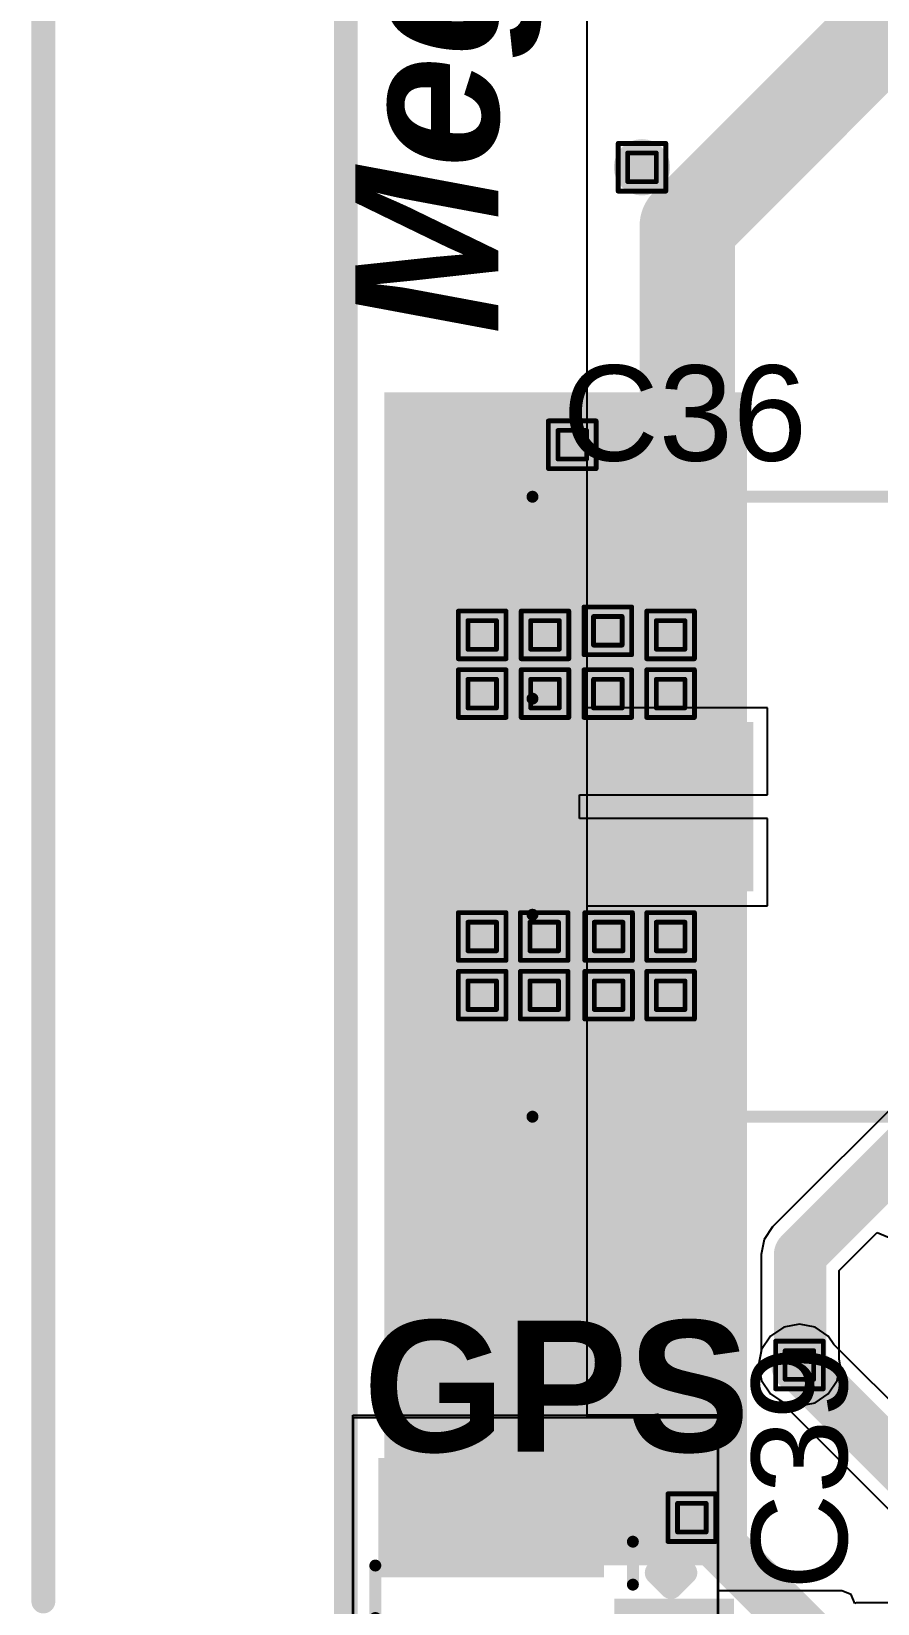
# Model space of a CAD drawing. Header units: inches. Extents: x -0.3 to 9.9, y -0.4 to 5.
# Drawn here: x -0.249 to 0.106, y 1.562 to 2.221 of the extents above; entities that cross this region are included whole.
import ezdxf

# ---------------------------------------------------------------- set-up
doc = ezdxf.new("R2010")
doc.units = ezdxf.units.IN
doc.header["$MEASUREMENT"] = 0
for name, color, linetype in [('Board Outline', 216, 'Continuous'), ('Bottom Layer', 5, 'Continuous'), ('Bottom Solder', 6, 'Continuous'), ('Dimension', 6, 'Continuous'), ('Drill Drawing', 1, 'Continuous'), ('Top Layer', 1, 'Continuous'), ('Top Overlay', 2, 'Continuous'), ('Top Paste', 8, 'Continuous'), ('Top Solder', 216, 'Continuous'), ('Via Holes', 16, 'Continuous')]:
    doc.layers.add(name, color=color, linetype=linetype)
doc.styles.add('Arial', font='', dxfattribs={"height": 0.2})
doc.styles.add('Arial_Bold', font='', dxfattribs={"height": 0.2})
doc.styles.add('Arial_Bold_Italic', font='', dxfattribs={"height": 0.2})
doc.styles.get('Arial').set_extended_font_data('Arial')
doc.styles.get('Arial_Bold').set_extended_font_data('Arial', bold=True)
doc.styles.get('Arial_Bold_Italic').set_extended_font_data('Arial', italic=True, bold=True)

# ---------------------------------------------------------------- blocks, each defined once
blk = doc.blocks.new('20SVPF120M_41')
at = {"layer": 'Top Layer'}
blk.add_hatch(color=1, dxfattribs=at).paths.add_polyline_path([(0.04134, 0.0315), (0.17913, 0.0315), (0.17913, -0.0315), (0.04134, -0.0315)])
at = {"layer": 'Top Paste'}
blk.add_hatch(color=8, dxfattribs=at).paths.add_polyline_path([(0.04134, 0.0315), (0.17913, 0.0315), (0.17913, -0.0315), (0.04134, -0.0315)])
at = {"layer": 'Top Solder'}
blk.add_hatch(color=216, dxfattribs=at).paths.add_polyline_path([(0.03734, 0.0355), (0.18313, 0.0355), (0.18313, -0.0355), (0.03734, -0.0355)])
at = {"layer": 'Top Overlay', "const_width": 0.005}
for points in [[(0.12992, 0.12992), (-0.07677, 0.12992)], [(0.12992, 0.12992), (0.12992, 0.04528)], [(0.12992, -0.04528), (0.12992, -0.12992)], [(0.12992, -0.12992), (-0.07677, -0.12992)]]:
    blk.add_lwpolyline(points, dxfattribs=at)
at = {"layer": 'Top Overlay', "const_width": 0.0025}
for points in [[(0.12867, 0.12992, 1), (0.13117, 0.12992, 1)], [(0.12867, 0.12992, 1), (0.13117, 0.12992, 1)], [(0.12867, 0.04528, 1), (0.13117, 0.04528, 1)], [(0.12867, -0.04528, 1), (0.13117, -0.04528, 1)], [(0.12867, -0.12992, 1), (0.13117, -0.12992, 1)], [(0.12867, -0.12992, 1), (0.13117, -0.12992, 1)]]:
    blk.add_lwpolyline(points, format="xyb", close=True, dxfattribs=at)
blk = doc.blocks.new('U_FL_R_SMT_1_80___124')
at = {"layer": 'Top Layer'}
for points in [[(-0.07913, 0.08166), (-0.03701, 0.08166), (-0.03701, -0.00495), (-0.07913, -0.00495)], [(0.03701, 0.08166), (0.07913, 0.08166), (0.07913, -0.00495), (0.03701, -0.00495)], [(-0.02008, -0.01729), (0.02008, -0.01729), (0.02008, -0.05942), (-0.02008, -0.05942)]]:
    blk.add_hatch(color=1, dxfattribs=at).paths.add_polyline_path(points)
at = {"layer": 'Top Paste'}
for points in [[(-0.07913, 0.08166), (-0.03701, 0.08166), (-0.03701, -0.00495), (-0.07913, -0.00495)], [(0.03701, 0.08166), (0.07913, 0.08166), (0.07913, -0.00495), (0.03701, -0.00495)], [(-0.02008, -0.01729), (0.02008, -0.01729), (0.02008, -0.05942), (-0.02008, -0.05942)]]:
    blk.add_hatch(color=8, dxfattribs=at).paths.add_polyline_path(points)
at = {"layer": 'Top Solder'}
for points in [[(-0.08313, 0.08566), (-0.03301, 0.08566), (-0.03301, -0.00895), (-0.08313, -0.00895)], [(0.03301, 0.08566), (0.08313, 0.08566), (0.08313, -0.00895), (0.03301, -0.00895)], [(-0.02408, -0.01329), (0.02408, -0.01329), (0.02408, -0.06342), (-0.02408, -0.06342)]]:
    blk.add_hatch(color=216, dxfattribs=at).paths.add_polyline_path(points)
at = {"layer": 'Top Overlay'}
for points, const_width in [([(-0.038, 0.087), (-0.016, 0.087)], 0.005), ([(0.016, 0.087), (0.038, 0.087)], 0.005), ([(-0.048, -0.021), (-0.03, -0.021)], 0.005), ([(0.03, -0.021), (0.048, -0.021)], 0.005), ([(0.035, -0.031), (0.029, -0.037)], 0.01), ([(0.035, -0.031), (0.035, -0.043)], 0.01), ([(0.029, -0.037), (0.035, -0.043)], 0.01)]:
    blk.add_lwpolyline(points, dxfattribs=dict(at, const_width=const_width))
for points, const_width in [([(-0.03925, 0.087, 1), (-0.03675, 0.087, 1)], 0.0025), ([(-0.01725, 0.087, 1), (-0.01475, 0.087, 1)], 0.0025), ([(0.01475, 0.087, 1), (0.01725, 0.087, 1)], 0.0025), ([(0.03675, 0.087, 1), (0.03925, 0.087, 1)], 0.0025), ([(-0.04925, -0.021, 1), (-0.04675, -0.021, 1)], 0.0025), ([(-0.03125, -0.021, 1), (-0.02875, -0.021, 1)], 0.0025), ([(0.02875, -0.021, 1), (0.03125, -0.021, 1)], 0.0025), ([(0.04675, -0.021, 1), (0.04925, -0.021, 1)], 0.0025), ([(0.0325, -0.031, 1), (0.0375, -0.031, 1)], 0.005), ([(0.0325, -0.031, 1), (0.0375, -0.031, 1)], 0.005), ([(0.0265, -0.037, 1), (0.0315, -0.037, 1)], 0.005), ([(0.0265, -0.037, 1), (0.0315, -0.037, 1)], 0.005), ([(0.0325, -0.043, 1), (0.0375, -0.043, 1)], 0.005), ([(0.0325, -0.043, 1), (0.0375, -0.043, 1)], 0.005)]:
    blk.add_lwpolyline(points, format="xyb", close=True, dxfattribs=dict(at, const_width=const_width))

msp = doc.modelspace()

# ---------------------------------------------------------------- hatches: boundary and pattern name
at = {"layer": 'Bottom Layer'}
h = msp.add_hatch(color=5, dxfattribs=at)
edge = h.paths.add_edge_path()
edge.add_arc((0.007, 2.164), 0.01181, 0, 360)
h = msp.add_hatch(color=5, dxfattribs=at)
edge = h.paths.add_edge_path()
edge.add_arc((-0.02223, 2.04772), 0.01181, 0, 360)
msp.add_hatch(color=5, dxfattribs=at).paths.add_polyline_path([(-0.081, 1.788), (0.042, 1.788), (0.042, 1.994), (-0.081, 1.994)])
h = msp.add_hatch(color=5, dxfattribs=at)
edge = h.paths.add_edge_path()
edge.add_arc((-0.06, 1.968), 0.01181, 0, 360)
h = msp.add_hatch(color=5, dxfattribs=at)
edge = h.paths.add_edge_path()
edge.add_arc((-0.03367, 1.968), 0.01181, 0, 360)
h = msp.add_hatch(color=5, dxfattribs=at)
edge = h.paths.add_edge_path()
edge.add_arc((-0.00733, 1.96973), 0.01181, 0, 360)
h = msp.add_hatch(color=5, dxfattribs=at)
edge = h.paths.add_edge_path()
edge.add_arc((0.019, 1.968), 0.01181, 0, 360)
h = msp.add_hatch(color=5, dxfattribs=at)
edge = h.paths.add_edge_path()
edge.add_arc((-0.06, 1.9434), 0.01181, 0, 360)
h = msp.add_hatch(color=5, dxfattribs=at)
edge = h.paths.add_edge_path()
edge.add_arc((-0.03367, 1.9434), 0.01181, 0, 360)
h = msp.add_hatch(color=5, dxfattribs=at)
edge = h.paths.add_edge_path()
edge.add_arc((-0.00733, 1.9434), 0.01181, 0, 360)
h = msp.add_hatch(color=5, dxfattribs=at)
edge = h.paths.add_edge_path()
edge.add_arc((0.019, 1.9434), 0.01181, 0, 360)
h = msp.add_hatch(color=5, dxfattribs=at)
edge = h.paths.add_edge_path()
edge.add_arc((-0.06, 1.8416), 0.01181, 0, 360)
h = msp.add_hatch(color=5, dxfattribs=at)
edge = h.paths.add_edge_path()
edge.add_arc((-0.034, 1.8416), 0.01181, 0, 360)
h = msp.add_hatch(color=5, dxfattribs=at)
edge = h.paths.add_edge_path()
edge.add_arc((-0.007, 1.8416), 0.01181, 0, 360)
h = msp.add_hatch(color=5, dxfattribs=at)
edge = h.paths.add_edge_path()
edge.add_arc((0.019, 1.8416), 0.01181, 0, 360)
h = msp.add_hatch(color=5, dxfattribs=at)
edge = h.paths.add_edge_path()
edge.add_arc((-0.06, 1.817), 0.01181, 0, 360)
h = msp.add_hatch(color=5, dxfattribs=at)
edge = h.paths.add_edge_path()
edge.add_arc((-0.034, 1.817), 0.01181, 0, 360)
h = msp.add_hatch(color=5, dxfattribs=at)
edge = h.paths.add_edge_path()
edge.add_arc((-0.007, 1.817), 0.01181, 0, 360)
h = msp.add_hatch(color=5, dxfattribs=at)
edge = h.paths.add_edge_path()
edge.add_arc((0.019, 1.817), 0.01181, 0, 360)
h = msp.add_hatch(color=5, dxfattribs=at)
edge = h.paths.add_edge_path()
edge.add_arc((0.073, 1.662), 0.01181, 0, 360)
h = msp.add_hatch(color=5, dxfattribs=at)
edge = h.paths.add_edge_path()
edge.add_arc((0.02789, 1.59802), 0.01181, 0, 360)
at = {"layer": 'Bottom Solder'}
h = msp.add_hatch(color=6, dxfattribs=at)
edge = h.paths.add_edge_path()
edge.add_arc((0.007, 2.164), 0.00591, 0, 360)
h = msp.add_hatch(color=6, dxfattribs=at)
edge = h.paths.add_edge_path()
edge.add_arc((-0.02223, 2.04772), 0.00591, 0, 360)
h = msp.add_hatch(color=6, dxfattribs=at)
edge = h.paths.add_edge_path()
edge.add_arc((-0.06, 1.968), 0.00591, 0, 360)
h = msp.add_hatch(color=6, dxfattribs=at)
edge = h.paths.add_edge_path()
edge.add_arc((-0.03367, 1.968), 0.00591, 0, 360)
h = msp.add_hatch(color=6, dxfattribs=at)
edge = h.paths.add_edge_path()
edge.add_arc((-0.00733, 1.96973), 0.00591, 0, 360)
h = msp.add_hatch(color=6, dxfattribs=at)
edge = h.paths.add_edge_path()
edge.add_arc((0.019, 1.968), 0.00591, 0, 360)
h = msp.add_hatch(color=6, dxfattribs=at)
edge = h.paths.add_edge_path()
edge.add_arc((-0.06, 1.9434), 0.00591, 0, 360)
h = msp.add_hatch(color=6, dxfattribs=at)
edge = h.paths.add_edge_path()
edge.add_arc((-0.03367, 1.9434), 0.00591, 0, 360)
h = msp.add_hatch(color=6, dxfattribs=at)
edge = h.paths.add_edge_path()
edge.add_arc((-0.00733, 1.9434), 0.00591, 0, 360)
h = msp.add_hatch(color=6, dxfattribs=at)
edge = h.paths.add_edge_path()
edge.add_arc((0.019, 1.9434), 0.00591, 0, 360)
h = msp.add_hatch(color=6, dxfattribs=at)
edge = h.paths.add_edge_path()
edge.add_arc((-0.06, 1.8416), 0.00591, 0, 360)
h = msp.add_hatch(color=6, dxfattribs=at)
edge = h.paths.add_edge_path()
edge.add_arc((-0.034, 1.8416), 0.00591, 0, 360)
h = msp.add_hatch(color=6, dxfattribs=at)
edge = h.paths.add_edge_path()
edge.add_arc((-0.007, 1.8416), 0.00591, 0, 360)
h = msp.add_hatch(color=6, dxfattribs=at)
edge = h.paths.add_edge_path()
edge.add_arc((0.019, 1.8416), 0.00591, 0, 360)
h = msp.add_hatch(color=6, dxfattribs=at)
edge = h.paths.add_edge_path()
edge.add_arc((-0.06, 1.817), 0.00591, 0, 360)
h = msp.add_hatch(color=6, dxfattribs=at)
edge = h.paths.add_edge_path()
edge.add_arc((-0.034, 1.817), 0.00591, 0, 360)
h = msp.add_hatch(color=6, dxfattribs=at)
edge = h.paths.add_edge_path()
edge.add_arc((-0.007, 1.817), 0.00591, 0, 360)
h = msp.add_hatch(color=6, dxfattribs=at)
edge = h.paths.add_edge_path()
edge.add_arc((0.019, 1.817), 0.00591, 0, 360)
h = msp.add_hatch(color=6, dxfattribs=at)
edge = h.paths.add_edge_path()
edge.add_arc((0.073, 1.662), 0.00591, 0, 360)
h = msp.add_hatch(color=6, dxfattribs=at)
edge = h.paths.add_edge_path()
edge.add_arc((0.02789, 1.59802), 0.00591, 0, 360)
at = {"layer": 'Top Layer'}
h = msp.add_hatch(color=1, dxfattribs=at)
edge = h.paths.add_edge_path()
edge.add_arc((0.007, 2.164), 0.01181, 0, 360)
msp.add_hatch(color=1, dxfattribs=at).paths.add_polyline_path([(-0.101, 1.578), (0.051, 1.578), (0.051, 2.06971), (-0.101, 2.06971)])
h = msp.add_hatch(color=1, dxfattribs=at)
edge = h.paths.add_edge_path()
edge.add_arc((-0.02223, 2.04772), 0.01181, 0, 360)
h = msp.add_hatch(color=1, dxfattribs=at)
edge = h.paths.add_edge_path()
edge.add_arc((-0.06, 1.968), 0.01181, 0, 360)
h = msp.add_hatch(color=1, dxfattribs=at)
edge = h.paths.add_edge_path()
edge.add_arc((-0.03367, 1.968), 0.01181, 0, 360)
h = msp.add_hatch(color=1, dxfattribs=at)
edge = h.paths.add_edge_path()
edge.add_arc((-0.00733, 1.96973), 0.01181, 0, 360)
h = msp.add_hatch(color=1, dxfattribs=at)
edge = h.paths.add_edge_path()
edge.add_arc((0.019, 1.968), 0.01181, 0, 360)
h = msp.add_hatch(color=1, dxfattribs=at)
edge = h.paths.add_edge_path()
edge.add_arc((-0.06, 1.9434), 0.01181, 0, 360)
h = msp.add_hatch(color=1, dxfattribs=at)
edge = h.paths.add_edge_path()
edge.add_arc((-0.03367, 1.9434), 0.01181, 0, 360)
h = msp.add_hatch(color=1, dxfattribs=at)
edge = h.paths.add_edge_path()
edge.add_arc((-0.00733, 1.9434), 0.01181, 0, 360)
h = msp.add_hatch(color=1, dxfattribs=at)
edge = h.paths.add_edge_path()
edge.add_arc((0.019, 1.9434), 0.01181, 0, 360)
h = msp.add_hatch(color=1, dxfattribs=at)
edge = h.paths.add_edge_path()
edge.add_arc((-0.06, 1.8416), 0.01181, 0, 360)
h = msp.add_hatch(color=1, dxfattribs=at)
edge = h.paths.add_edge_path()
edge.add_arc((-0.034, 1.8416), 0.01181, 0, 360)
h = msp.add_hatch(color=1, dxfattribs=at)
edge = h.paths.add_edge_path()
edge.add_arc((-0.007, 1.8416), 0.01181, 0, 360)
h = msp.add_hatch(color=1, dxfattribs=at)
edge = h.paths.add_edge_path()
edge.add_arc((0.019, 1.8416), 0.01181, 0, 360)
h = msp.add_hatch(color=1, dxfattribs=at)
edge = h.paths.add_edge_path()
edge.add_arc((-0.06, 1.817), 0.01181, 0, 360)
h = msp.add_hatch(color=1, dxfattribs=at)
edge = h.paths.add_edge_path()
edge.add_arc((-0.034, 1.817), 0.01181, 0, 360)
h = msp.add_hatch(color=1, dxfattribs=at)
edge = h.paths.add_edge_path()
edge.add_arc((-0.007, 1.817), 0.01181, 0, 360)
h = msp.add_hatch(color=1, dxfattribs=at)
edge = h.paths.add_edge_path()
edge.add_arc((0.019, 1.817), 0.01181, 0, 360)
h = msp.add_hatch(color=1, dxfattribs=at)
edge = h.paths.add_edge_path()
edge.add_arc((0.073, 1.662), 0.01181, 0, 360)
h = msp.add_hatch(color=1, dxfattribs=at)
edge = h.paths.add_edge_path()
edge.add_arc((0.02789, 1.59802), 0.01181, 0, 360)
at = {"layer": 'Top Solder'}
h = msp.add_hatch(color=216, dxfattribs=at)
edge = h.paths.add_edge_path()
edge.add_arc((0.007, 2.164), 0.00591, 0, 360)
h = msp.add_hatch(color=216, dxfattribs=at)
edge = h.paths.add_edge_path()
edge.add_arc((-0.02223, 2.04772), 0.00591, 0, 360)
h = msp.add_hatch(color=216, dxfattribs=at)
edge = h.paths.add_edge_path()
edge.add_arc((-0.06, 1.968), 0.00591, 0, 360)
h = msp.add_hatch(color=216, dxfattribs=at)
edge = h.paths.add_edge_path()
edge.add_arc((-0.03367, 1.968), 0.00591, 0, 360)
h = msp.add_hatch(color=216, dxfattribs=at)
edge = h.paths.add_edge_path()
edge.add_arc((-0.00733, 1.96973), 0.00591, 0, 360)
h = msp.add_hatch(color=216, dxfattribs=at)
edge = h.paths.add_edge_path()
edge.add_arc((0.019, 1.968), 0.00591, 0, 360)
h = msp.add_hatch(color=216, dxfattribs=at)
edge = h.paths.add_edge_path()
edge.add_arc((-0.06, 1.9434), 0.00591, 0, 360)
h = msp.add_hatch(color=216, dxfattribs=at)
edge = h.paths.add_edge_path()
edge.add_arc((-0.03367, 1.9434), 0.00591, 0, 360)
h = msp.add_hatch(color=216, dxfattribs=at)
edge = h.paths.add_edge_path()
edge.add_arc((-0.00733, 1.9434), 0.00591, 0, 360)
h = msp.add_hatch(color=216, dxfattribs=at)
edge = h.paths.add_edge_path()
edge.add_arc((0.019, 1.9434), 0.00591, 0, 360)
h = msp.add_hatch(color=216, dxfattribs=at)
edge = h.paths.add_edge_path()
edge.add_arc((-0.06, 1.8416), 0.00591, 0, 360)
h = msp.add_hatch(color=216, dxfattribs=at)
edge = h.paths.add_edge_path()
edge.add_arc((-0.034, 1.8416), 0.00591, 0, 360)
h = msp.add_hatch(color=216, dxfattribs=at)
edge = h.paths.add_edge_path()
edge.add_arc((-0.007, 1.8416), 0.00591, 0, 360)
h = msp.add_hatch(color=216, dxfattribs=at)
edge = h.paths.add_edge_path()
edge.add_arc((0.019, 1.8416), 0.00591, 0, 360)
h = msp.add_hatch(color=216, dxfattribs=at)
edge = h.paths.add_edge_path()
edge.add_arc((-0.06, 1.817), 0.00591, 0, 360)
h = msp.add_hatch(color=216, dxfattribs=at)
edge = h.paths.add_edge_path()
edge.add_arc((-0.034, 1.817), 0.00591, 0, 360)
h = msp.add_hatch(color=216, dxfattribs=at)
edge = h.paths.add_edge_path()
edge.add_arc((-0.007, 1.817), 0.00591, 0, 360)
h = msp.add_hatch(color=216, dxfattribs=at)
edge = h.paths.add_edge_path()
edge.add_arc((0.019, 1.817), 0.00591, 0, 360)
h = msp.add_hatch(color=216, dxfattribs=at)
edge = h.paths.add_edge_path()
edge.add_arc((0.073, 1.662), 0.00591, 0, 360)
h = msp.add_hatch(color=216, dxfattribs=at)
edge = h.paths.add_edge_path()
edge.add_arc((0.02789, 1.59802), 0.00591, 0, 360)
at = {"layer": 'Via Holes'}
h = msp.add_hatch(color=7, dxfattribs=at)
edge = h.paths.add_edge_path()
edge.add_arc((0.007, 2.164), 0.00591, 0, 360)
h = msp.add_hatch(color=7, dxfattribs=at)
edge = h.paths.add_edge_path()
edge.add_arc((-0.02223, 2.04772), 0.00591, 0, 360)
h = msp.add_hatch(color=7, dxfattribs=at)
edge = h.paths.add_edge_path()
edge.add_arc((-0.06, 1.968), 0.00591, 0, 360)
h = msp.add_hatch(color=7, dxfattribs=at)
edge = h.paths.add_edge_path()
edge.add_arc((-0.03367, 1.968), 0.00591, 0, 360)
h = msp.add_hatch(color=7, dxfattribs=at)
edge = h.paths.add_edge_path()
edge.add_arc((-0.00733, 1.96973), 0.00591, 0, 360)
h = msp.add_hatch(color=7, dxfattribs=at)
edge = h.paths.add_edge_path()
edge.add_arc((0.019, 1.968), 0.00591, 0, 360)
h = msp.add_hatch(color=7, dxfattribs=at)
edge = h.paths.add_edge_path()
edge.add_arc((-0.06, 1.9434), 0.00591, 0, 360)
h = msp.add_hatch(color=7, dxfattribs=at)
edge = h.paths.add_edge_path()
edge.add_arc((-0.03367, 1.9434), 0.00591, 0, 360)
h = msp.add_hatch(color=7, dxfattribs=at)
edge = h.paths.add_edge_path()
edge.add_arc((-0.00733, 1.9434), 0.00591, 0, 360)
h = msp.add_hatch(color=7, dxfattribs=at)
edge = h.paths.add_edge_path()
edge.add_arc((0.019, 1.9434), 0.00591, 0, 360)
h = msp.add_hatch(color=7, dxfattribs=at)
edge = h.paths.add_edge_path()
edge.add_arc((-0.06, 1.8416), 0.00591, 0, 360)
h = msp.add_hatch(color=7, dxfattribs=at)
edge = h.paths.add_edge_path()
edge.add_arc((-0.034, 1.8416), 0.00591, 0, 360)
h = msp.add_hatch(color=7, dxfattribs=at)
edge = h.paths.add_edge_path()
edge.add_arc((-0.007, 1.8416), 0.00591, 0, 360)
h = msp.add_hatch(color=7, dxfattribs=at)
edge = h.paths.add_edge_path()
edge.add_arc((0.019, 1.8416), 0.00591, 0, 360)
h = msp.add_hatch(color=7, dxfattribs=at)
edge = h.paths.add_edge_path()
edge.add_arc((-0.06, 1.817), 0.00591, 0, 360)
h = msp.add_hatch(color=7, dxfattribs=at)
edge = h.paths.add_edge_path()
edge.add_arc((-0.034, 1.817), 0.00591, 0, 360)
h = msp.add_hatch(color=7, dxfattribs=at)
edge = h.paths.add_edge_path()
edge.add_arc((-0.007, 1.817), 0.00591, 0, 360)
h = msp.add_hatch(color=7, dxfattribs=at)
edge = h.paths.add_edge_path()
edge.add_arc((0.019, 1.817), 0.00591, 0, 360)
h = msp.add_hatch(color=7, dxfattribs=at)
edge = h.paths.add_edge_path()
edge.add_arc((0.073, 1.662), 0.00591, 0, 360)
h = msp.add_hatch(color=7, dxfattribs=at)
edge = h.paths.add_edge_path()
edge.add_arc((0.02789, 1.59802), 0.00591, 0, 360)

# ---------------------------------------------------------------- linework, layer by layer
at = {"layer": 'Board Outline', "const_width": 0.01}
msp.add_lwpolyline([(-0.11718, -0.122), (-0.11718, 2.76795)], dxfattribs=at)
at = {"layer": 'Bottom Layer'}
for p, q in [((-0.016, 1.641), (-0.016, 2.5446)), ((0.13252, 1.79059), (0.06177, 1.71985)), ((0.06177, 1.71985), (0.05824, 1.71455)), ((0.05824, 1.71455), (0.057, 1.70831)), ((0.08962, 1.70155), (0.10559, 1.71752)), ((0.10559, 1.71752), (0.11059, 1.71545)), ((0.057, 1.70831), (0.057, 1.66772)), ((0.08962, 1.6646), (0.08962, 1.70155)), ((0.057, 1.66772), (0.05586, 1.662)), ((0.05586, 1.662), (0.05716, 1.65544)), ((0.08884, 1.65544), (0.09014, 1.662)), ((0.09014, 1.662), (0.08962, 1.6646)), ((0.05716, 1.65544), (0.06088, 1.64988)), ((0.08512, 1.64988), (0.08884, 1.65544)), ((0.06088, 1.64988), (0.06644, 1.64616)), ((0.07956, 1.64616), (0.08512, 1.64988)), ((-0.11418, 1.641), (0.03882, 1.641)), ((-0.11418, 1.153), (-0.11418, 1.641)), ((0.03882, 1.641), (-0.016, 1.641)), ((0.03882, 1.641), (0.03882, 1.153)), ((0.03882, 1.153), (0.03882, 1.641)), ((0.06644, 1.64616), (0.073, 1.64486)), ((0.073, 1.64486), (0.07956, 1.64616))]:
    msp.add_line(p, q, dxfattribs=at)
at = {"layer": 'Bottom Layer', "const_width": 0.022}
for points in [[(0.07331, 1.70831), (0.149, 1.784)], [(0.07331, 1.66231), (0.07331, 1.70831)], [(0.073, 1.662), (0.07331, 1.66231)], [(0.02789, 1.59802), (0.07736, 1.54855)]]:
    msp.add_lwpolyline(points, dxfattribs=at)
at = {"layer": 'Bottom Layer', "const_width": 0.011}
for points in [[(0.06781, 1.70831, 1), (0.07881, 1.70831, 1)], [(0.06781, 1.70831, 1), (0.07881, 1.70831, 1)], [(0.0675, 1.662, 1), (0.0785, 1.662, 1)], [(0.06781, 1.66231, 1), (0.07881, 1.66231, 1)], [(0.06781, 1.66231, 1), (0.07881, 1.66231, 1)], [(0.02239, 1.59802, 1), (0.03339, 1.59802, 1)]]:
    msp.add_lwpolyline(points, format="xyb", close=True, dxfattribs=at)
at = {"layer": 'Dimension', "const_width": 0.01}
msp.add_lwpolyline([(-0.244, 1.5629), (-0.244, 2.76795)], dxfattribs=at)
at = {"layer": 'Dimension', "const_width": 0.005}
msp.add_lwpolyline([(-0.2465, 1.5629, 1), (-0.2415, 1.5629, 1)], format="xyb", close=True, dxfattribs=at)
at = {"layer": 'Drill Drawing', "const_width": 0.002}
for points in [[(-0.003, 2.174), (0.017, 2.174)], [(-0.003, 2.154), (-0.003, 2.174)], [(0.017, 2.154), (0.017, 2.174)], [(0.001, 2.17), (0.013, 2.17)], [(0.001, 2.158), (0.001, 2.17)], [(0.013, 2.158), (0.013, 2.17)], [(-0.003, 2.154), (0.017, 2.154)], [(0.001, 2.158), (0.013, 2.158)], [(-0.03223, 2.05772), (-0.01223, 2.05772)], [(-0.03223, 2.03772), (-0.03223, 2.05772)], [(-0.01223, 2.03772), (-0.01223, 2.05772)], [(-0.02823, 2.05372), (-0.01623, 2.05372)], [(-0.02823, 2.04172), (-0.02823, 2.05372)], [(-0.01623, 2.04172), (-0.01623, 2.05372)], [(-0.02823, 2.04172), (-0.01623, 2.04172)], [(-0.03223, 2.03772), (-0.01223, 2.03772)], [(-0.07, 1.978), (-0.05, 1.978)], [(-0.07, 1.958), (-0.07, 1.978)], [(-0.05, 1.958), (-0.05, 1.978)], [(-0.04367, 1.978), (-0.02367, 1.978)], [(-0.04367, 1.958), (-0.04367, 1.978)], [(-0.02367, 1.958), (-0.02367, 1.978)], [(-0.01733, 1.97973), (0.00267, 1.97973)], [(-0.01733, 1.95973), (-0.01733, 1.97973)], [(0.00267, 1.95973), (0.00267, 1.97973)], [(0.009, 1.978), (0.029, 1.978)], [(0.009, 1.958), (0.009, 1.978)], [(0.029, 1.958), (0.029, 1.978)], [(-0.066, 1.974), (-0.054, 1.974)], [(-0.066, 1.962), (-0.066, 1.974)], [(-0.054, 1.962), (-0.054, 1.974)], [(-0.03967, 1.974), (-0.02767, 1.974)], [(-0.03967, 1.962), (-0.03967, 1.974)], [(-0.02767, 1.962), (-0.02767, 1.974)], [(-0.01333, 1.97573), (-0.00133, 1.97573)], [(-0.01333, 1.96373), (-0.01333, 1.97573)], [(-0.00133, 1.96373), (-0.00133, 1.97573)], [(0.013, 1.974), (0.025, 1.974)], [(0.013, 1.962), (0.013, 1.974)], [(0.025, 1.962), (0.025, 1.974)], [(-0.01333, 1.96373), (-0.00133, 1.96373)], [(-0.07, 1.958), (-0.05, 1.958)], [(-0.066, 1.962), (-0.054, 1.962)], [(-0.04367, 1.958), (-0.02367, 1.958)], [(-0.03967, 1.962), (-0.02767, 1.962)], [(-0.01733, 1.95973), (0.00267, 1.95973)], [(0.009, 1.958), (0.029, 1.958)], [(0.013, 1.962), (0.025, 1.962)], [(-0.07, 1.9534), (-0.05, 1.9534)], [(-0.07, 1.9334), (-0.07, 1.9534)], [(-0.05, 1.9334), (-0.05, 1.9534)], [(-0.04367, 1.9534), (-0.02367, 1.9534)], [(-0.04367, 1.9334), (-0.04367, 1.9534)], [(-0.02367, 1.9334), (-0.02367, 1.9534)], [(-0.01733, 1.9534), (0.00267, 1.9534)], [(-0.01733, 1.9334), (-0.01733, 1.9534)], [(0.00267, 1.9334), (0.00267, 1.9534)], [(0.009, 1.9534), (0.029, 1.9534)], [(0.009, 1.9334), (0.009, 1.9534)], [(0.029, 1.9334), (0.029, 1.9534)], [(-0.066, 1.9494), (-0.054, 1.9494)], [(-0.066, 1.9374), (-0.066, 1.9494)], [(-0.054, 1.9374), (-0.054, 1.9494)], [(-0.03967, 1.9494), (-0.02767, 1.9494)], [(-0.03967, 1.9374), (-0.03967, 1.9494)], [(-0.02767, 1.9374), (-0.02767, 1.9494)], [(-0.01333, 1.9494), (-0.00133, 1.9494)], [(-0.01333, 1.9374), (-0.01333, 1.9494)], [(-0.00133, 1.9374), (-0.00133, 1.9494)], [(0.013, 1.9494), (0.025, 1.9494)], [(0.013, 1.9374), (0.013, 1.9494)], [(0.025, 1.9374), (0.025, 1.9494)], [(-0.066, 1.9374), (-0.054, 1.9374)], [(-0.03967, 1.9374), (-0.02767, 1.9374)], [(-0.01333, 1.9374), (-0.00133, 1.9374)], [(0.013, 1.9374), (0.025, 1.9374)], [(-0.07, 1.9334), (-0.05, 1.9334)], [(-0.04367, 1.9334), (-0.02367, 1.9334)], [(-0.01733, 1.9334), (0.00267, 1.9334)], [(0.009, 1.9334), (0.029, 1.9334)], [(-0.07, 1.8516), (-0.05, 1.8516)], [(-0.07, 1.8316), (-0.07, 1.8516)], [(-0.05, 1.8316), (-0.05, 1.8516)], [(-0.044, 1.8516), (-0.024, 1.8516)], [(-0.044, 1.8316), (-0.044, 1.8516)], [(-0.024, 1.8316), (-0.024, 1.8516)], [(-0.017, 1.8516), (0.003, 1.8516)], [(-0.017, 1.8316), (-0.017, 1.8516)], [(0.003, 1.8316), (0.003, 1.8516)], [(0.009, 1.8516), (0.029, 1.8516)], [(0.009, 1.8316), (0.009, 1.8516)], [(0.029, 1.8316), (0.029, 1.8516)], [(-0.066, 1.8476), (-0.054, 1.8476)], [(-0.066, 1.8356), (-0.066, 1.8476)], [(-0.054, 1.8356), (-0.054, 1.8476)], [(-0.04, 1.8476), (-0.028, 1.8476)], [(-0.04, 1.8356), (-0.04, 1.8476)], [(-0.028, 1.8356), (-0.028, 1.8476)], [(-0.013, 1.8476), (-0.001, 1.8476)], [(-0.013, 1.8356), (-0.013, 1.8476)], [(-0.001, 1.8356), (-0.001, 1.8476)], [(0.013, 1.8476), (0.025, 1.8476)], [(0.013, 1.8356), (0.013, 1.8476)], [(0.025, 1.8356), (0.025, 1.8476)], [(-0.07, 1.8316), (-0.05, 1.8316)], [(-0.066, 1.8356), (-0.054, 1.8356)], [(-0.044, 1.8316), (-0.024, 1.8316)], [(-0.04, 1.8356), (-0.028, 1.8356)], [(-0.017, 1.8316), (0.003, 1.8316)], [(-0.013, 1.8356), (-0.001, 1.8356)], [(0.009, 1.8316), (0.029, 1.8316)], [(0.013, 1.8356), (0.025, 1.8356)], [(-0.07, 1.827), (-0.05, 1.827)], [(-0.07, 1.807), (-0.07, 1.827)], [(-0.05, 1.807), (-0.05, 1.827)], [(-0.044, 1.827), (-0.024, 1.827)], [(-0.044, 1.807), (-0.044, 1.827)], [(-0.024, 1.807), (-0.024, 1.827)], [(-0.017, 1.827), (0.003, 1.827)], [(-0.017, 1.807), (-0.017, 1.827)], [(0.003, 1.807), (0.003, 1.827)], [(0.009, 1.827), (0.029, 1.827)], [(0.009, 1.807), (0.009, 1.827)], [(0.029, 1.807), (0.029, 1.827)], [(-0.066, 1.823), (-0.054, 1.823)], [(-0.066, 1.811), (-0.066, 1.823)], [(-0.054, 1.811), (-0.054, 1.823)], [(-0.04, 1.823), (-0.028, 1.823)], [(-0.04, 1.811), (-0.04, 1.823)], [(-0.028, 1.811), (-0.028, 1.823)], [(-0.013, 1.823), (-0.001, 1.823)], [(-0.013, 1.811), (-0.013, 1.823)], [(-0.001, 1.811), (-0.001, 1.823)], [(0.013, 1.823), (0.025, 1.823)], [(0.013, 1.811), (0.013, 1.823)], [(0.025, 1.811), (0.025, 1.823)], [(-0.07, 1.807), (-0.05, 1.807)], [(-0.066, 1.811), (-0.054, 1.811)], [(-0.044, 1.807), (-0.024, 1.807)], [(-0.04, 1.811), (-0.028, 1.811)], [(-0.017, 1.807), (0.003, 1.807)], [(-0.013, 1.811), (-0.001, 1.811)], [(0.009, 1.807), (0.029, 1.807)], [(0.013, 1.811), (0.025, 1.811)], [(0.063, 1.672), (0.083, 1.672)], [(0.063, 1.652), (0.063, 1.672)], [(0.067, 1.668), (0.079, 1.668)], [(0.067, 1.656), (0.067, 1.668)], [(0.079, 1.656), (0.079, 1.668)], [(0.083, 1.652), (0.083, 1.672)], [(0.067, 1.656), (0.079, 1.656)], [(0.063, 1.652), (0.083, 1.652)], [(0.01789, 1.60802), (0.03789, 1.60802)], [(0.01789, 1.58802), (0.01789, 1.60802)], [(0.03789, 1.58802), (0.03789, 1.60802)], [(0.02189, 1.60402), (0.03389, 1.60402)], [(0.02189, 1.59202), (0.02189, 1.60402)], [(0.03389, 1.59202), (0.03389, 1.60402)], [(0.01789, 1.58802), (0.03789, 1.58802)], [(0.02189, 1.59202), (0.03389, 1.59202)]]:
    msp.add_lwpolyline(points, dxfattribs=at)
at = {"layer": 'Drill Drawing', "const_width": 0.001}
for points in [[(-0.0035, 2.174, 1), (-0.0025, 2.174, 1)], [(-0.0035, 2.174, 1), (-0.0025, 2.174, 1)], [(0.0165, 2.174, 1), (0.0175, 2.174, 1)], [(0.0165, 2.174, 1), (0.0175, 2.174, 1)], [(0.0005, 2.17, 1), (0.0015, 2.17, 1)], [(0.0005, 2.17, 1), (0.0015, 2.17, 1)], [(0.0125, 2.17, 1), (0.0135, 2.17, 1)], [(0.0125, 2.17, 1), (0.0135, 2.17, 1)], [(-0.0035, 2.154, 1), (-0.0025, 2.154, 1)], [(-0.0035, 2.154, 1), (-0.0025, 2.154, 1)], [(0.0005, 2.158, 1), (0.0015, 2.158, 1)], [(0.0005, 2.158, 1), (0.0015, 2.158, 1)], [(0.0125, 2.158, 1), (0.0135, 2.158, 1)], [(0.0125, 2.158, 1), (0.0135, 2.158, 1)], [(0.0165, 2.154, 1), (0.0175, 2.154, 1)], [(0.0165, 2.154, 1), (0.0175, 2.154, 1)], [(-0.03273, 2.05772, 1), (-0.03173, 2.05772, 1)], [(-0.03273, 2.05772, 1), (-0.03173, 2.05772, 1)], [(-0.01273, 2.05772, 1), (-0.01173, 2.05772, 1)], [(-0.01273, 2.05772, 1), (-0.01173, 2.05772, 1)], [(-0.02873, 2.05372, 1), (-0.02773, 2.05372, 1)], [(-0.02873, 2.05372, 1), (-0.02773, 2.05372, 1)], [(-0.01673, 2.05372, 1), (-0.01573, 2.05372, 1)], [(-0.01673, 2.05372, 1), (-0.01573, 2.05372, 1)], [(-0.02873, 2.04172, 1), (-0.02773, 2.04172, 1)], [(-0.02873, 2.04172, 1), (-0.02773, 2.04172, 1)], [(-0.01673, 2.04172, 1), (-0.01573, 2.04172, 1)], [(-0.01673, 2.04172, 1), (-0.01573, 2.04172, 1)], [(-0.03273, 2.03772, 1), (-0.03173, 2.03772, 1)], [(-0.03273, 2.03772, 1), (-0.03173, 2.03772, 1)], [(-0.01273, 2.03772, 1), (-0.01173, 2.03772, 1)], [(-0.01273, 2.03772, 1), (-0.01173, 2.03772, 1)], [(-0.0705, 1.978, 1), (-0.0695, 1.978, 1)], [(-0.0705, 1.978, 1), (-0.0695, 1.978, 1)], [(-0.0505, 1.978, 1), (-0.0495, 1.978, 1)], [(-0.0505, 1.978, 1), (-0.0495, 1.978, 1)], [(-0.04417, 1.978, 1), (-0.04317, 1.978, 1)], [(-0.04417, 1.978, 1), (-0.04317, 1.978, 1)], [(-0.02417, 1.978, 1), (-0.02317, 1.978, 1)], [(-0.02417, 1.978, 1), (-0.02317, 1.978, 1)], [(-0.01783, 1.97973, 1), (-0.01683, 1.97973, 1)], [(-0.01783, 1.97973, 1), (-0.01683, 1.97973, 1)], [(0.00217, 1.97973, 1), (0.00317, 1.97973, 1)], [(0.00217, 1.97973, 1), (0.00317, 1.97973, 1)], [(0.0085, 1.978, 1), (0.0095, 1.978, 1)], [(0.0085, 1.978, 1), (0.0095, 1.978, 1)], [(0.0285, 1.978, 1), (0.0295, 1.978, 1)], [(0.0285, 1.978, 1), (0.0295, 1.978, 1)], [(-0.0665, 1.974, 1), (-0.0655, 1.974, 1)], [(-0.0665, 1.974, 1), (-0.0655, 1.974, 1)], [(-0.0545, 1.974, 1), (-0.0535, 1.974, 1)], [(-0.0545, 1.974, 1), (-0.0535, 1.974, 1)], [(-0.04017, 1.974, 1), (-0.03917, 1.974, 1)], [(-0.04017, 1.974, 1), (-0.03917, 1.974, 1)], [(-0.02817, 1.974, 1), (-0.02717, 1.974, 1)], [(-0.02817, 1.974, 1), (-0.02717, 1.974, 1)], [(-0.01383, 1.97573, 1), (-0.01283, 1.97573, 1)], [(-0.01383, 1.97573, 1), (-0.01283, 1.97573, 1)], [(-0.00183, 1.97573, 1), (-0.00083, 1.97573, 1)], [(-0.00183, 1.97573, 1), (-0.00083, 1.97573, 1)], [(0.0125, 1.974, 1), (0.0135, 1.974, 1)], [(0.0125, 1.974, 1), (0.0135, 1.974, 1)], [(0.0245, 1.974, 1), (0.0255, 1.974, 1)], [(0.0245, 1.974, 1), (0.0255, 1.974, 1)], [(-0.01383, 1.96373, 1), (-0.01283, 1.96373, 1)], [(-0.01383, 1.96373, 1), (-0.01283, 1.96373, 1)], [(-0.00183, 1.96373, 1), (-0.00083, 1.96373, 1)], [(-0.00183, 1.96373, 1), (-0.00083, 1.96373, 1)], [(-0.0705, 1.958, 1), (-0.0695, 1.958, 1)], [(-0.0705, 1.958, 1), (-0.0695, 1.958, 1)], [(-0.0665, 1.962, 1), (-0.0655, 1.962, 1)], [(-0.0665, 1.962, 1), (-0.0655, 1.962, 1)], [(-0.0545, 1.962, 1), (-0.0535, 1.962, 1)], [(-0.0545, 1.962, 1), (-0.0535, 1.962, 1)], [(-0.0505, 1.958, 1), (-0.0495, 1.958, 1)], [(-0.0505, 1.958, 1), (-0.0495, 1.958, 1)], [(-0.04417, 1.958, 1), (-0.04317, 1.958, 1)], [(-0.04417, 1.958, 1), (-0.04317, 1.958, 1)], [(-0.04017, 1.962, 1), (-0.03917, 1.962, 1)], [(-0.04017, 1.962, 1), (-0.03917, 1.962, 1)], [(-0.02817, 1.962, 1), (-0.02717, 1.962, 1)], [(-0.02817, 1.962, 1), (-0.02717, 1.962, 1)], [(-0.02417, 1.958, 1), (-0.02317, 1.958, 1)], [(-0.02417, 1.958, 1), (-0.02317, 1.958, 1)], [(-0.01783, 1.95973, 1), (-0.01683, 1.95973, 1)], [(-0.01783, 1.95973, 1), (-0.01683, 1.95973, 1)], [(0.00217, 1.95973, 1), (0.00317, 1.95973, 1)], [(0.00217, 1.95973, 1), (0.00317, 1.95973, 1)], [(0.0085, 1.958, 1), (0.0095, 1.958, 1)], [(0.0085, 1.958, 1), (0.0095, 1.958, 1)], [(0.0125, 1.962, 1), (0.0135, 1.962, 1)], [(0.0125, 1.962, 1), (0.0135, 1.962, 1)], [(0.0245, 1.962, 1), (0.0255, 1.962, 1)], [(0.0245, 1.962, 1), (0.0255, 1.962, 1)], [(0.0285, 1.958, 1), (0.0295, 1.958, 1)], [(0.0285, 1.958, 1), (0.0295, 1.958, 1)], [(-0.0705, 1.9534, 1), (-0.0695, 1.9534, 1)], [(-0.0705, 1.9534, 1), (-0.0695, 1.9534, 1)], [(-0.0505, 1.9534, 1), (-0.0495, 1.9534, 1)], [(-0.0505, 1.9534, 1), (-0.0495, 1.9534, 1)], [(-0.04417, 1.9534, 1), (-0.04317, 1.9534, 1)], [(-0.04417, 1.9534, 1), (-0.04317, 1.9534, 1)], [(-0.02417, 1.9534, 1), (-0.02317, 1.9534, 1)], [(-0.02417, 1.9534, 1), (-0.02317, 1.9534, 1)], [(-0.01783, 1.9534, 1), (-0.01683, 1.9534, 1)], [(-0.01783, 1.9534, 1), (-0.01683, 1.9534, 1)], [(0.00217, 1.9534, 1), (0.00317, 1.9534, 1)], [(0.00217, 1.9534, 1), (0.00317, 1.9534, 1)], [(0.0085, 1.9534, 1), (0.0095, 1.9534, 1)], [(0.0085, 1.9534, 1), (0.0095, 1.9534, 1)], [(0.0285, 1.9534, 1), (0.0295, 1.9534, 1)], [(0.0285, 1.9534, 1), (0.0295, 1.9534, 1)], [(-0.0665, 1.9494, 1), (-0.0655, 1.9494, 1)], [(-0.0665, 1.9494, 1), (-0.0655, 1.9494, 1)], [(-0.0545, 1.9494, 1), (-0.0535, 1.9494, 1)], [(-0.0545, 1.9494, 1), (-0.0535, 1.9494, 1)], [(-0.04017, 1.9494, 1), (-0.03917, 1.9494, 1)], [(-0.04017, 1.9494, 1), (-0.03917, 1.9494, 1)], [(-0.02817, 1.9494, 1), (-0.02717, 1.9494, 1)], [(-0.02817, 1.9494, 1), (-0.02717, 1.9494, 1)], [(-0.01383, 1.9494, 1), (-0.01283, 1.9494, 1)], [(-0.01383, 1.9494, 1), (-0.01283, 1.9494, 1)], [(-0.00183, 1.9494, 1), (-0.00083, 1.9494, 1)], [(-0.00183, 1.9494, 1), (-0.00083, 1.9494, 1)], [(0.0125, 1.9494, 1), (0.0135, 1.9494, 1)], [(0.0125, 1.9494, 1), (0.0135, 1.9494, 1)], [(0.0245, 1.9494, 1), (0.0255, 1.9494, 1)], [(0.0245, 1.9494, 1), (0.0255, 1.9494, 1)], [(-0.0665, 1.9374, 1), (-0.0655, 1.9374, 1)], [(-0.0665, 1.9374, 1), (-0.0655, 1.9374, 1)], [(-0.0545, 1.9374, 1), (-0.0535, 1.9374, 1)], [(-0.0545, 1.9374, 1), (-0.0535, 1.9374, 1)], [(-0.04017, 1.9374, 1), (-0.03917, 1.9374, 1)], [(-0.04017, 1.9374, 1), (-0.03917, 1.9374, 1)], [(-0.02817, 1.9374, 1), (-0.02717, 1.9374, 1)], [(-0.02817, 1.9374, 1), (-0.02717, 1.9374, 1)], [(-0.01383, 1.9374, 1), (-0.01283, 1.9374, 1)], [(-0.01383, 1.9374, 1), (-0.01283, 1.9374, 1)], [(-0.00183, 1.9374, 1), (-0.00083, 1.9374, 1)], [(-0.00183, 1.9374, 1), (-0.00083, 1.9374, 1)], [(0.0125, 1.9374, 1), (0.0135, 1.9374, 1)], [(0.0125, 1.9374, 1), (0.0135, 1.9374, 1)], [(0.0245, 1.9374, 1), (0.0255, 1.9374, 1)], [(0.0245, 1.9374, 1), (0.0255, 1.9374, 1)], [(-0.0705, 1.9334, 1), (-0.0695, 1.9334, 1)], [(-0.0705, 1.9334, 1), (-0.0695, 1.9334, 1)], [(-0.0505, 1.9334, 1), (-0.0495, 1.9334, 1)], [(-0.0505, 1.9334, 1), (-0.0495, 1.9334, 1)], [(-0.04417, 1.9334, 1), (-0.04317, 1.9334, 1)], [(-0.04417, 1.9334, 1), (-0.04317, 1.9334, 1)], [(-0.02417, 1.9334, 1), (-0.02317, 1.9334, 1)], [(-0.02417, 1.9334, 1), (-0.02317, 1.9334, 1)], [(-0.01783, 1.9334, 1), (-0.01683, 1.9334, 1)], [(-0.01783, 1.9334, 1), (-0.01683, 1.9334, 1)], [(0.00217, 1.9334, 1), (0.00317, 1.9334, 1)], [(0.00217, 1.9334, 1), (0.00317, 1.9334, 1)], [(0.0085, 1.9334, 1), (0.0095, 1.9334, 1)], [(0.0085, 1.9334, 1), (0.0095, 1.9334, 1)], [(0.0285, 1.9334, 1), (0.0295, 1.9334, 1)], [(0.0285, 1.9334, 1), (0.0295, 1.9334, 1)], [(-0.0705, 1.8516, 1), (-0.0695, 1.8516, 1)], [(-0.0705, 1.8516, 1), (-0.0695, 1.8516, 1)], [(-0.0505, 1.8516, 1), (-0.0495, 1.8516, 1)], [(-0.0505, 1.8516, 1), (-0.0495, 1.8516, 1)], [(-0.0445, 1.8516, 1), (-0.0435, 1.8516, 1)], [(-0.0445, 1.8516, 1), (-0.0435, 1.8516, 1)], [(-0.0245, 1.8516, 1), (-0.0235, 1.8516, 1)], [(-0.0245, 1.8516, 1), (-0.0235, 1.8516, 1)], [(-0.0175, 1.8516, 1), (-0.0165, 1.8516, 1)], [(-0.0175, 1.8516, 1), (-0.0165, 1.8516, 1)], [(0.0025, 1.8516, 1), (0.0035, 1.8516, 1)], [(0.0025, 1.8516, 1), (0.0035, 1.8516, 1)], [(0.0085, 1.8516, 1), (0.0095, 1.8516, 1)], [(0.0085, 1.8516, 1), (0.0095, 1.8516, 1)], [(0.0285, 1.8516, 1), (0.0295, 1.8516, 1)], [(0.0285, 1.8516, 1), (0.0295, 1.8516, 1)], [(-0.0665, 1.8476, 1), (-0.0655, 1.8476, 1)], [(-0.0665, 1.8476, 1), (-0.0655, 1.8476, 1)], [(-0.0545, 1.8476, 1), (-0.0535, 1.8476, 1)], [(-0.0545, 1.8476, 1), (-0.0535, 1.8476, 1)], [(-0.0405, 1.8476, 1), (-0.0395, 1.8476, 1)], [(-0.0405, 1.8476, 1), (-0.0395, 1.8476, 1)], [(-0.0285, 1.8476, 1), (-0.0275, 1.8476, 1)], [(-0.0285, 1.8476, 1), (-0.0275, 1.8476, 1)], [(-0.0135, 1.8476, 1), (-0.0125, 1.8476, 1)], [(-0.0135, 1.8476, 1), (-0.0125, 1.8476, 1)], [(-0.0015, 1.8476, 1), (-0.0005, 1.8476, 1)], [(-0.0015, 1.8476, 1), (-0.0005, 1.8476, 1)], [(0.0125, 1.8476, 1), (0.0135, 1.8476, 1)], [(0.0125, 1.8476, 1), (0.0135, 1.8476, 1)], [(0.0245, 1.8476, 1), (0.0255, 1.8476, 1)], [(0.0245, 1.8476, 1), (0.0255, 1.8476, 1)], [(-0.0705, 1.8316, 1), (-0.0695, 1.8316, 1)], [(-0.0705, 1.8316, 1), (-0.0695, 1.8316, 1)], [(-0.0665, 1.8356, 1), (-0.0655, 1.8356, 1)], [(-0.0665, 1.8356, 1), (-0.0655, 1.8356, 1)], [(-0.0545, 1.8356, 1), (-0.0535, 1.8356, 1)], [(-0.0545, 1.8356, 1), (-0.0535, 1.8356, 1)], [(-0.0505, 1.8316, 1), (-0.0495, 1.8316, 1)], [(-0.0505, 1.8316, 1), (-0.0495, 1.8316, 1)], [(-0.0445, 1.8316, 1), (-0.0435, 1.8316, 1)], [(-0.0445, 1.8316, 1), (-0.0435, 1.8316, 1)], [(-0.0405, 1.8356, 1), (-0.0395, 1.8356, 1)], [(-0.0405, 1.8356, 1), (-0.0395, 1.8356, 1)], [(-0.0285, 1.8356, 1), (-0.0275, 1.8356, 1)], [(-0.0285, 1.8356, 1), (-0.0275, 1.8356, 1)], [(-0.0245, 1.8316, 1), (-0.0235, 1.8316, 1)], [(-0.0245, 1.8316, 1), (-0.0235, 1.8316, 1)], [(-0.0175, 1.8316, 1), (-0.0165, 1.8316, 1)], [(-0.0175, 1.8316, 1), (-0.0165, 1.8316, 1)], [(-0.0135, 1.8356, 1), (-0.0125, 1.8356, 1)], [(-0.0135, 1.8356, 1), (-0.0125, 1.8356, 1)], [(-0.0015, 1.8356, 1), (-0.0005, 1.8356, 1)], [(-0.0015, 1.8356, 1), (-0.0005, 1.8356, 1)], [(0.0025, 1.8316, 1), (0.0035, 1.8316, 1)], [(0.0025, 1.8316, 1), (0.0035, 1.8316, 1)], [(0.0085, 1.8316, 1), (0.0095, 1.8316, 1)], [(0.0085, 1.8316, 1), (0.0095, 1.8316, 1)], [(0.0125, 1.8356, 1), (0.0135, 1.8356, 1)], [(0.0125, 1.8356, 1), (0.0135, 1.8356, 1)], [(0.0245, 1.8356, 1), (0.0255, 1.8356, 1)], [(0.0245, 1.8356, 1), (0.0255, 1.8356, 1)], [(0.0285, 1.8316, 1), (0.0295, 1.8316, 1)], [(0.0285, 1.8316, 1), (0.0295, 1.8316, 1)], [(-0.0705, 1.827, 1), (-0.0695, 1.827, 1)], [(-0.0705, 1.827, 1), (-0.0695, 1.827, 1)], [(-0.0505, 1.827, 1), (-0.0495, 1.827, 1)], [(-0.0505, 1.827, 1), (-0.0495, 1.827, 1)], [(-0.0445, 1.827, 1), (-0.0435, 1.827, 1)], [(-0.0445, 1.827, 1), (-0.0435, 1.827, 1)], [(-0.0245, 1.827, 1), (-0.0235, 1.827, 1)], [(-0.0245, 1.827, 1), (-0.0235, 1.827, 1)], [(-0.0175, 1.827, 1), (-0.0165, 1.827, 1)], [(-0.0175, 1.827, 1), (-0.0165, 1.827, 1)], [(0.0025, 1.827, 1), (0.0035, 1.827, 1)], [(0.0025, 1.827, 1), (0.0035, 1.827, 1)], [(0.0085, 1.827, 1), (0.0095, 1.827, 1)], [(0.0085, 1.827, 1), (0.0095, 1.827, 1)], [(0.0285, 1.827, 1), (0.0295, 1.827, 1)], [(0.0285, 1.827, 1), (0.0295, 1.827, 1)], [(-0.0665, 1.823, 1), (-0.0655, 1.823, 1)], [(-0.0665, 1.823, 1), (-0.0655, 1.823, 1)], [(-0.0545, 1.823, 1), (-0.0535, 1.823, 1)], [(-0.0545, 1.823, 1), (-0.0535, 1.823, 1)], [(-0.0405, 1.823, 1), (-0.0395, 1.823, 1)], [(-0.0405, 1.823, 1), (-0.0395, 1.823, 1)], [(-0.0285, 1.823, 1), (-0.0275, 1.823, 1)], [(-0.0285, 1.823, 1), (-0.0275, 1.823, 1)], [(-0.0135, 1.823, 1), (-0.0125, 1.823, 1)], [(-0.0135, 1.823, 1), (-0.0125, 1.823, 1)], [(-0.0015, 1.823, 1), (-0.0005, 1.823, 1)], [(-0.0015, 1.823, 1), (-0.0005, 1.823, 1)], [(0.0125, 1.823, 1), (0.0135, 1.823, 1)], [(0.0125, 1.823, 1), (0.0135, 1.823, 1)], [(0.0245, 1.823, 1), (0.0255, 1.823, 1)], [(0.0245, 1.823, 1), (0.0255, 1.823, 1)], [(-0.0705, 1.807, 1), (-0.0695, 1.807, 1)], [(-0.0705, 1.807, 1), (-0.0695, 1.807, 1)], [(-0.0665, 1.811, 1), (-0.0655, 1.811, 1)], [(-0.0665, 1.811, 1), (-0.0655, 1.811, 1)], [(-0.0545, 1.811, 1), (-0.0535, 1.811, 1)], [(-0.0545, 1.811, 1), (-0.0535, 1.811, 1)], [(-0.0505, 1.807, 1), (-0.0495, 1.807, 1)], [(-0.0505, 1.807, 1), (-0.0495, 1.807, 1)], [(-0.0445, 1.807, 1), (-0.0435, 1.807, 1)], [(-0.0445, 1.807, 1), (-0.0435, 1.807, 1)], [(-0.0405, 1.811, 1), (-0.0395, 1.811, 1)], [(-0.0405, 1.811, 1), (-0.0395, 1.811, 1)], [(-0.0285, 1.811, 1), (-0.0275, 1.811, 1)], [(-0.0285, 1.811, 1), (-0.0275, 1.811, 1)], [(-0.0245, 1.807, 1), (-0.0235, 1.807, 1)], [(-0.0245, 1.807, 1), (-0.0235, 1.807, 1)], [(-0.0175, 1.807, 1), (-0.0165, 1.807, 1)], [(-0.0175, 1.807, 1), (-0.0165, 1.807, 1)], [(-0.0135, 1.811, 1), (-0.0125, 1.811, 1)], [(-0.0135, 1.811, 1), (-0.0125, 1.811, 1)], [(-0.0015, 1.811, 1), (-0.0005, 1.811, 1)], [(-0.0015, 1.811, 1), (-0.0005, 1.811, 1)], [(0.0025, 1.807, 1), (0.0035, 1.807, 1)], [(0.0025, 1.807, 1), (0.0035, 1.807, 1)], [(0.0085, 1.807, 1), (0.0095, 1.807, 1)], [(0.0085, 1.807, 1), (0.0095, 1.807, 1)], [(0.0125, 1.811, 1), (0.0135, 1.811, 1)], [(0.0125, 1.811, 1), (0.0135, 1.811, 1)], [(0.0245, 1.811, 1), (0.0255, 1.811, 1)], [(0.0245, 1.811, 1), (0.0255, 1.811, 1)], [(0.0285, 1.807, 1), (0.0295, 1.807, 1)], [(0.0285, 1.807, 1), (0.0295, 1.807, 1)], [(0.0625, 1.672, 1), (0.0635, 1.672, 1)], [(0.0625, 1.672, 1), (0.0635, 1.672, 1)], [(0.0665, 1.668, 1), (0.0675, 1.668, 1)], [(0.0665, 1.668, 1), (0.0675, 1.668, 1)], [(0.0785, 1.668, 1), (0.0795, 1.668, 1)], [(0.0785, 1.668, 1), (0.0795, 1.668, 1)], [(0.0825, 1.672, 1), (0.0835, 1.672, 1)], [(0.0825, 1.672, 1), (0.0835, 1.672, 1)], [(0.0665, 1.656, 1), (0.0675, 1.656, 1)], [(0.0665, 1.656, 1), (0.0675, 1.656, 1)], [(0.0785, 1.656, 1), (0.0795, 1.656, 1)], [(0.0785, 1.656, 1), (0.0795, 1.656, 1)], [(0.0625, 1.652, 1), (0.0635, 1.652, 1)], [(0.0625, 1.652, 1), (0.0635, 1.652, 1)], [(0.0825, 1.652, 1), (0.0835, 1.652, 1)], [(0.0825, 1.652, 1), (0.0835, 1.652, 1)], [(0.01739, 1.60802, 1), (0.01839, 1.60802, 1)], [(0.01739, 1.60802, 1), (0.01839, 1.60802, 1)], [(0.03739, 1.60802, 1), (0.03839, 1.60802, 1)], [(0.03739, 1.60802, 1), (0.03839, 1.60802, 1)], [(0.02139, 1.60402, 1), (0.02239, 1.60402, 1)], [(0.02139, 1.60402, 1), (0.02239, 1.60402, 1)], [(0.03339, 1.60402, 1), (0.03439, 1.60402, 1)], [(0.03339, 1.60402, 1), (0.03439, 1.60402, 1)], [(0.01739, 1.58802, 1), (0.01839, 1.58802, 1)], [(0.01739, 1.58802, 1), (0.01839, 1.58802, 1)], [(0.02139, 1.59202, 1), (0.02239, 1.59202, 1)], [(0.02139, 1.59202, 1), (0.02239, 1.59202, 1)], [(0.03339, 1.59202, 1), (0.03439, 1.59202, 1)], [(0.03339, 1.59202, 1), (0.03439, 1.59202, 1)], [(0.03739, 1.58802, 1), (0.03839, 1.58802, 1)], [(0.03739, 1.58802, 1), (0.03839, 1.58802, 1)]]:
    msp.add_lwpolyline(points, format="xyb", close=True, dxfattribs=at)
at = {"layer": 'Top Layer'}
for p, q in [((-0.016, 1.9375), (-0.016, 2.5446)), ((0.05966, 1.9375), (-0.016, 1.9375)), ((0.05966, 1.901), (0.05966, 1.9375)), ((-0.01924, 1.891), (-0.01924, 1.901)), ((-0.01924, 1.901), (0.05966, 1.901)), ((0.05966, 1.891), (-0.01924, 1.891)), ((0.05966, 1.8545), (0.05966, 1.891)), ((-0.016, 1.64), (-0.016, 1.8545)), ((-0.016, 1.8545), (0.05966, 1.8545)), ((0.06088, 1.67412), (0.05716, 1.66856)), ((0.06644, 1.67784), (0.06088, 1.67412)), ((0.073, 1.67914), (0.06644, 1.67784)), ((0.07956, 1.67784), (0.073, 1.67914)), ((0.08512, 1.67412), (0.07956, 1.67784)), ((0.08747, 1.6706), (0.08512, 1.67412)), ((0.05716, 1.66856), (0.05586, 1.662)), ((0.16081, 1.59726), (0.08747, 1.6706)), ((0.05586, 1.662), (0.05716, 1.65544)), ((0.05716, 1.65544), (0.06088, 1.64988)), ((0.06088, 1.64988), (0.0644, 1.64753)), ((0.0644, 1.64753), (0.14252, 1.56941)), ((-0.114, 1.64), (0.039, 1.64)), ((-0.114, 1.152), (-0.114, 1.64)), ((0.039, 1.64), (-0.016, 1.64)), ((0.039, 1.64), (0.039, 1.152)), ((0.039, 1.56741), (0.039, 1.64)), ((0.09082, 1.56741), (0.039, 1.56741)), ((0.09465, 1.56583), (0.09082, 1.56741)), ((0.09622, 1.56204), (0.09465, 1.56583)), ((0.097, 1.56236), (0.09622, 1.56204)), ((0.14407, 1.56236), (0.097, 1.56236))]:
    msp.add_line(p, q, dxfattribs=at)
for points, const_width in [([(0.026, 2.13943), (0.21303, 2.32646)], 0.04), ([(0.026, 2.00592), (0.026, 2.13943)], 0.04), ([(-0.02692, 1.953), (0.026, 2.00592)], 0.04), ([(-0.032, 1.953), (-0.02692, 1.953)], 0.04), ([(-0.01924, 1.896), (-0.01924, 1.953)], 0.04), ([(0.01782, 1.88982), (0.01982, 1.88782)], 0.04), ([(-0.04318, 1.59802), (-0.04318, 1.883)], 0.025), ([(0.073, 1.662), (0.15405, 1.58095)], 0.022), ([(-0.04318, 1.59802), (0.02789, 1.59802)], 0.025)]:
    msp.add_lwpolyline(points, dxfattribs=dict(at, const_width=const_width))
for points, const_width in [([(0.016, 2.13943, 1), (0.036, 2.13943, 1)], 0.02), ([(0.016, 2.13943, 1), (0.036, 2.13943, 1)], 0.02), ([(0.016, 2.00592, 1), (0.036, 2.00592, 1)], 0.02), ([(0.016, 2.00592, 1), (0.036, 2.00592, 1)], 0.02), ([(-0.042, 1.953, 1), (-0.022, 1.953, 1)], 0.02), ([(-0.03692, 1.953, 1), (-0.01692, 1.953, 1)], 0.02), ([(-0.03692, 1.953, 1), (-0.01692, 1.953, 1)], 0.02), ([(-0.02924, 1.953, 1), (-0.00924, 1.953, 1)], 0.02), ([(-0.02924, 1.896, 1), (-0.00924, 1.896, 1)], 0.02), ([(0.00782, 1.88982, 1), (0.02782, 1.88982, 1)], 0.02), ([(0.00982, 1.88782, 1), (0.02982, 1.88782, 1)], 0.02), ([(-0.04943, 1.883, 1), (-0.03693, 1.883, 1)], 0.0125), ([(0.0675, 1.662, 1), (0.0785, 1.662, 1)], 0.011), ([(-0.04943, 1.59802, 1), (-0.03693, 1.59802, 1)], 0.0125), ([(-0.04943, 1.59802, 1), (-0.03693, 1.59802, 1)], 0.0125), ([(0.02164, 1.59802, 1), (0.03414, 1.59802, 1)], 0.0125)]:
    msp.add_lwpolyline(points, format="xyb", close=True, dxfattribs=dict(at, const_width=const_width))

# ---------------------------------------------------------------- block references
for name, p, rotation in [('20SVPF120M_41', (0.091, 1.896), 180), ('U_FL_R_SMT_1_80___124', (-0.01782, 1.53995), 90)]:
    msp.add_blockref(name, p, dxfattribs=dict(rotation=rotation))

# ---------------------------------------------------------------- texts
at = {"layer": 'Top Overlay'}
for s, height, rotation, style, p in [('Mega2560_v2.1', 0.06, 90, 'Arial_Bold_Italic', (-0.05322, 2.094)), ('GPS', 0.055, 360, 'Arial_Bold', (-0.11, 1.62564)), ('C39', 0.04, 90, 'Arial', (0.09299, 1.56768))]:
    msp.add_text(s, height=height, rotation=rotation, dxfattribs=dict(at, style=style)).set_placement(p)
at = {"layer": 'Top Overlay', "style": 'Arial'}
msp.add_text('C36', height=0.04, dxfattribs=at).set_placement((-0.02632, 2.04101))

doc.saveas('drawing.dxf')
